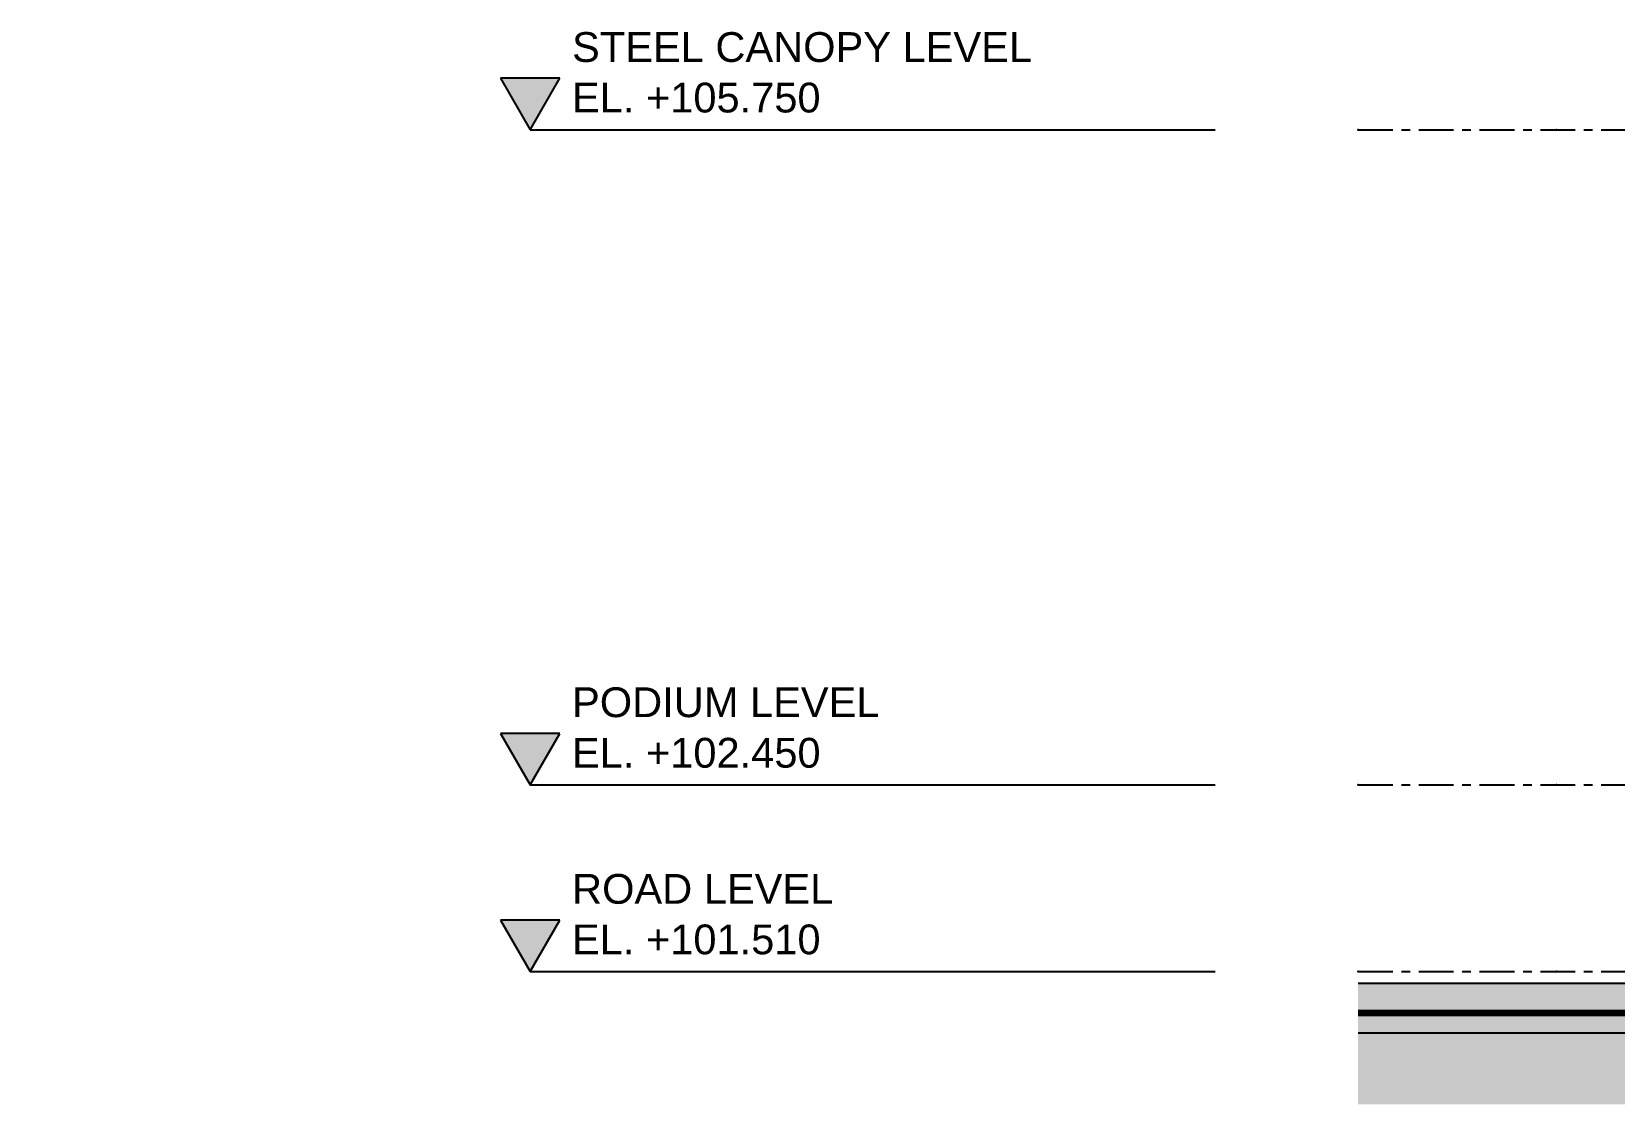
# Model space of a CAD drawing. Header units: millimetres. Extents: x -187664 to 435448, y -313239 to 299894.
# Drawn here: x 294679 to 302652, y 168344 to 173747 of the extents above; entities that cross this region are included whole.
import ezdxf
from ezdxf.xclip import XClip

# ---------------------------------------------------------------- set-up
doc = ezdxf.new("R2010")
doc.units = ezdxf.units.MM
doc.header["$XCLIPFRAME"] = 0
doc.set_wipeout_variables(frame=1)
doc.linetypes.add('CENTER', pattern=[2, 1.25, -0.25, 0.25, -0.25])
doc.linetypes.add('TA_GL_000.70000', pattern=[1.925, 0.7, -0.175, 0.175, -0.175, 0.7])
for name, color, linetype in [('000 - 0_SYM_DWG_GRIDLINE_MAIN_COLOR_251', 7, 'Continuous'), ('000 - 0_SYM_DWG_LEVEL_MAIN_COLOR_2', 7, 'Continuous'), ('000 - 0_SYM_DWG_LEVEL_TEXT', 7, 'Continuous'), ('000 - CONCRETE_COL_CUT_COLOR_1', 7, 'Continuous'), ('000 - CONCRETE_COL_CUT_COLOR_5', 7, 'Continuous'), ('000 - CONCRETE_COL_HATCH_', 7, 'Continuous'), ('000 - CONCRETE_COL_WIPEOUT_', 7, 'Continuous'), ('000 - EXISTING_BUILDING_MAIN_COLOR_251', 7, 'Continuous'), ('000 - GRID', 7, 'CENTER')]:
    doc.layers.add(name, color=color, linetype=linetype)
doc.styles.add('Arial_1', font='arial.ttf', dxfattribs={"height": 250})
doc.styles.add('TA', font='', dxfattribs={"height": 4.5})
doc.styles.get('TA').set_extended_font_data('Cordia New')

# ---------------------------------------------------------------- blocks, each defined once
blk = doc.blocks.new('*U4967')
at = {"layer": '000 - CONCRETE_COL_HATCH_'}
h = blk.add_hatch(dxfattribs=at)
h.set_pattern_fill('AR-CONC', scale=0.04)
h.set_pattern_definition([(50, (194562.637, -877569.876), (7.28738676, -0.63756342), [0.762, -8.382]), (355, (194562.637, -877569.876), (-1.40973686, 7.64227381), [0.6096, -6.705623367]), (100.4514447, (194563.244, -877569.929), (5.877649884, 7.004710076), [0.64760035, -7.123609784]), (46.1842, (194562.637, -877567.844), (10.84316164, -1.68169312), [1.143, -12.573]), (96.6355576, (194563.541, -877567.984), (9.49616536, 9.89704498), [0.97140093, -10.68542433]), (351.1841512, (194562.637, -877567.844), (9.49616536, 9.89704498), [0.91439868, -10.05838928]), (21, (194563.653, -877568.352), (6.06457565, -4.090607927), [0.762, -8.382]), (326, (194563.653, -877568.352), (2.472081134, 7.367518645), [0.6096, -6.7056]), (71.451445, (194564.1584, -877568.6926), (8.53665677, 3.276910755), [0.64760035, -7.123597504]), (37.5, (194562.637, -877569.8757), (0.12354413, 3.382201555), [0, -6.62432, 0, -6.8072, 0, -6.731]), (7.5, (194562.637, -877569.8757), (2.6727865, 4.007222993), [0, -3.88112, 0, -6.47192, 0, -2.5654]), (327.5, (194560.3713, -877569.8757), (5.423623807, -0.22914976), [0, -2.54, 0, -7.9248, 0, -10.5156]), (317.5, (194559.3553, -877569.8757), (5.925167255, 1.017059641), [0, -3.302, 0, -5.26288, 0, -7.4676])])
h.paths.add_polyline_path([(0, 0), (99378, 0), (99378, 300), (-268, 300), (-286, 299), (-303, 296), (-321, 291), (-338, 284), (-353, 275), (-367, 264), (-379, 250), (-389, 235), (-395, 218), (-397, 200), (-397, -918), (0, -914)])
at = {"layer": '000 - CONCRETE_COL_CUT_COLOR_1', "color": 7, "lineweight": -2}
blk.add_lwpolyline([(99378, 300), (-268, 300), (-286, 299), (-303, 296), (-321, 291), (-338, 284), (-353, 275), (-367, 264), (-379, 250), (-389, 235), (-395, 218), (-397, 200), (-397, -918), (0, -914), (0, -914), (0, -914), (0, -914), (0, -914), (0, -914), (0, -914), (0, -914), (0, -914), (0, -914), (0, -914), (0, -914), (0, -914), (0, -914), (0, -914), (0, -914), (0, -914), (0, -914), (0, -914), (0, -914), (0, -914), (0, -914), (0, -914), (0, -914), (0, -914), (0, -914), (0, -914), (0, -914), (0, -914), (0, -914), (0, -914), (0, -914), (0, -914), (0, 0), (99378, 0)], dxfattribs=at)
blk = doc.blocks.new('*U4973')
at = {"layer": '000 - CONCRETE_COL_HATCH_'}
h = blk.add_hatch(dxfattribs=at)
h.set_pattern_fill('EARTH', scale=0.5, angle=45)
h.set_pattern_definition([(45, (80451.9618, -870810.918), (0, 4.49012806), [3.175, -3.175]), (45, (80451.12, -870810.076), (0, 4.49012806), [3.175, -3.175]), (45, (80450.278, -870809.234), (0, 4.49012806), [3.175, -3.175]), (135, (80450.278, -870808.673), (-4.49012806, 0), [3.175, -3.175]), (135, (80451.12, -870807.831), (-4.49012806, 0), [3.175, -3.175]), (135, (80451.9618, -870806.989), (-4.49012806, 0), [3.175, -3.175])])
h.paths.add_polyline_path([(0, 0), (40226, 0), (40226, -458.8), (0, -458.8)])
blk = doc.blocks.new('C-1-PP19-AR-2140-01-D_20260610-100004_ELEVATION_1_EXBOT')
at = {"layer": '000 - EXISTING_BUILDING_MAIN_COLOR_251', "lineweight": 9}
h = blk.add_hatch(dxfattribs=at)
h.set_pattern_fill('FP_1', style=0, pattern_type=2)
h.set_pattern_definition([(50, (38538.46, 0), (728.7365, -63.7558), [76.2, -838.2]), (355, (38538.5, 0), (-140.9716, 764.2276), [60.96, -670.56]), (100.451, (38599.2, -5.3), (587.77, 700.4668), [64.76, -712.36]), (46.184, (38538.5, 203.2), (1084.316, -168.171), [114.3, -1257.3]), (96.636, (38628.8, 189.2), (949.61, 989.71), [97.14, -1068.54]), (351.184, (38538.5, 203.2), (949.62, 989.701), [91.44, -1005.84]), (21, (38640.06, 152.4), (606.458, -409.0606), [76.2, -838.2]), (326, (38640.1, 152.4), (247.2083, 736.753), [60.96, -670.56]), (71.451, (38690.6, 118.3), (853.6683, 327.6855), [64.76, -712.36]), (37.5, (38538.46, 0), (12.3547, 338.2201), [33.528, -628.904, 33.528, -647.192, -673.1]), (37.5, (38538.46, 0), (12.3547, 338.2201), [-1343.152, 33.528, -639.572]), (7.5, (38538.46, 0), (267.2789, 400.7221), [33.528, -354.584, 33.528, -613.664, -256.54]), (7.5, (38538.46, 0), (267.2789, 400.7221), [-1035.304, 33.528, -223.012]), (327.5, (38311.9, 0), (542.3633, -22.91534), [33.528, -220.472, 33.528, -758.952, -1051.56]), (327.5, (38311.9, 0), (542.3633, -22.91534), [-1046.48, 33.528, -1018.032]), (317.5, (38210.3, 0), (592.517, 101.7071), [33.528, -296.672, 33.528, -492.76, -746.76]), (317.5, (38210.3, 0), (592.517, 101.7071), [-856.488, 33.528, -713.232])])
h.paths.add_polyline_path([(-5983.3, 101300), (43705.4, 101300), (43705.4, 101450), (-5983.3, 101450)])
at = {"layer": '000 - EXISTING_BUILDING_MAIN_COLOR_251', "color": 7, "lineweight": 25}
blk.add_line((43705.4, 101450), (-5983.3, 101450), dxfattribs=at)
at = {"layer": '000 - EXISTING_BUILDING_MAIN_COLOR_251', "color": 7}
for p, q in [((-5523.9, 101300), (8070.6, 101300)), ((8070.6, 101300), (-5523.9, 101300)), ((46986.8, 101200), (-10512.1, 101200))]:
    blk.add_line(p, q, dxfattribs=at)
at = {"layer": '000 - EXISTING_BUILDING_MAIN_COLOR_251', "color": 7, "lineweight": 100}
blk.add_line((8070.6, 101300), (-5523.9, 101300), dxfattribs=at)
at = {"layer": '000 - CONCRETE_COL_CUT_COLOR_5', "color": 7}
blk.add_blockref('*U4973', (-5983.3, 101300), dxfattribs=at)
at = {"layer": '000 - CONCRETE_COL_CUT_COLOR_5', "color": 7, "xscale": 0.5, "yscale": 0.5, "zscale": 0.5}
blk.add_blockref('*U4967', (-5983.3, 101300), dxfattribs=at)
blk = doc.blocks.new('*U4660')
at = {"layer": '000 - 0_SYM_DWG_LEVEL_MAIN_COLOR_2'}
blk.add_hatch(color=7, dxfattribs=at).paths.add_polyline_path([(-80.41, 5.18), (-83.4, 0), (-86.39, 5.18)])
at = {"color": 7}
blk.add_point((0, 0), dxfattribs=at)
at = {"layer": '000 - 0_SYM_DWG_GRIDLINE_MAIN_COLOR_251', "color": 7}
blk.add_lwpolyline([(-83.4, 0), (-23.4, 0), (-18.9, 0), (-14.4, 0)], dxfattribs=at)
at = {"layer": '000 - 0_SYM_DWG_LEVEL_MAIN_COLOR_2', "color": 7, "lineweight": 25}
for p, q in [((-80.41, 5.18), (-86.39, 5.18)), ((-86.39, 5.18), (-83.4, 0)), ((-83.4, 0), (-80.41, 5.18))]:
    blk.add_line(p, q, dxfattribs=at)
at = {"layer": '000 - 0_SYM_DWG_LEVEL_TEXT', "color": 7, "style": 'Arial_1'}
for tag, p in [('LV_NAME_1', (-79.18, 11.92)), ('LV_NAME_2', (-79.19, 6.83)), ('LV_NAME_3', (-79.2, 1.74))]:
    blk.add_attdef(tag, p, '', height=3, dxfattribs=at)
blk = doc.blocks.new('*U4935')
at = {"layer": '000 - 0_SYM_DWG_GRIDLINE_MAIN_COLOR_251', "color": 7, "linetype": 'ByBlock', "ltscale": 5}
blk.add_line((20, 0), (-674.45, 0), dxfattribs=at)
at = {"layer": '000 - 0_SYM_DWG_GRIDLINE_MAIN_COLOR_251', "color": 7}
blk.add_point((0, 0), dxfattribs=at)
at = {"color": 7, "style": 'TA', "flags": 1}
blk.add_attdef('LOCATION', (6, -6), '', height=4.5, rotation=270, dxfattribs=at)

msp = doc.modelspace()

# ---------------------------------------------------------------- block references
at = {"color": 7}
ref = msp.add_blockref('C-1-PP19-AR-2140-01-D_20260610-100004_ELEVATION_1_EXBOT', (305191.107, 67502.983), dxfattribs=at)
XClip(ref).set_block_clipping_path([(-3830, 99551.072312549), (30600.5439267242, 118300)])

# ---------------------------------------------------------------- next in the draw order: block references
at = {"color": 7, "xscale": 50, "yscale": 50, "zscale": 50}
for p, values in [((301361.107, 173252.983), {'LV_NAME_2': 'STEEL CANOPY LEVEL', 'LV_NAME_3': 'EL. +105.750'}), ((301361.107, 169952.983), {'LV_NAME_2': 'PODIUM LEVEL', 'LV_NAME_3': 'EL. +102.450'}), ((301361.107, 169012.983), {'LV_NAME_2': 'ROAD LEVEL', 'LV_NAME_3': 'EL. +101.510'})]:
    msp.add_blockref('*U4660', p, dxfattribs=at).add_auto_attribs(values)
at = {"layer": '000 - GRID', "color": 7, "linetype": 'TA_GL_000.70000', "xscale": 50.00000000000004, "yscale": 50.00000000000004, "zscale": 50.00000000000004, "rotation": 180}
for p in [(302361.107, 173252.983), (302361.107, 169952.983), (302361.107, 169012.983)]:
    msp.add_blockref('*U4935', p, dxfattribs=at)

doc.saveas('drawing.dxf')
